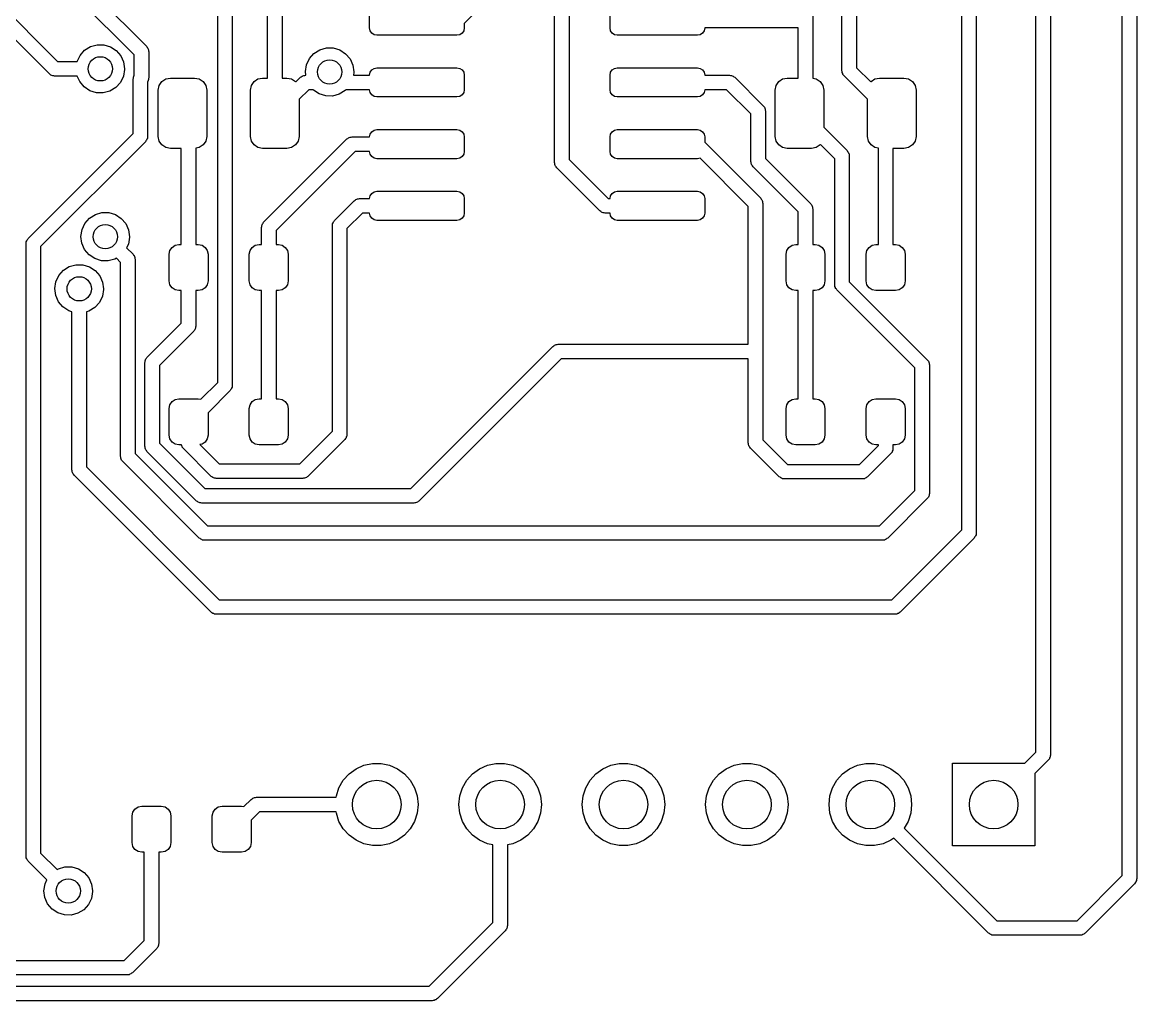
# Model space of a CAD drawing. Extents: x 108 to 192, y -153 to -46.
# Drawn here: x 169.23 to 192.17, y -133.83 to -113.7 of the extents above; entities that cross this region are included whole.
import ezdxf

# ---------------------------------------------------------------- set-up
doc = ezdxf.new("R2010")
doc.units = 0
doc.layers.add('BLACK', color=7, linetype='CONTINUOUS')

msp = doc.modelspace()

# ---------------------------------------------------------------- linework, layer by layer
at = {"layer": 'BLACK', "linetype": 'CONTINUOUS'}
for p, q in [((191.874, -131.256), (191.874, -66.8641)), ((192.174, -66.802), (192.174, -131.318)), ((190.096, -128.716), (190.096, -84.1361)), ((190.396, -84.074), (190.396, -128.778)), ((188.572, -124.144), (188.572, -109.536)), ((188.872, -109.474), (188.872, -124.206)), ((186.107, -114.695), (186.107, -110.513)), ((186.407, -110.513), (186.407, -114.633)), ((166.902, -111.446), (169.962, -114.506)), ((169.794, -114.762), (166.646, -111.614)), ((173.257, -121.108), (173.257, -111.569)), ((173.557, -111.507), (173.557, -121.17)), ((180.19, -116.586), (180.19, -112.382)), ((180.49, -112.444), (180.49, -116.524)), ((174.582, -112.855), (174.582, -114.845)), ((170.656, -113.058), (171.796, -114.198)), ((174.282, -114.845), (174.282, -112.87)), ((185.507, -112.87), (185.507, -114.85)), ((171.54, -114.366), (170.4, -113.226)), ((178.922, -113.136), (178.332, -113.726)), ((176.382, -113.815), (176.382, -113.515)), ((181.332, -113.815), (181.332, -113.515)), ((178.332, -113.726), (178.332, -113.815)), ((176.393, -113.872), (176.382, -113.815)), ((176.426, -113.921), (176.393, -113.872)), ((176.475, -113.954), (176.426, -113.921)), ((176.532, -113.965), (176.475, -113.954)), ((178.182, -113.965), (176.532, -113.965)), ((178.239, -113.954), (178.182, -113.965)), ((178.288, -113.921), (178.239, -113.954)), ((178.321, -113.872), (178.288, -113.921)), ((178.332, -113.815), (178.321, -113.872)), ((181.343, -113.872), (181.332, -113.815)), ((181.376, -113.921), (181.343, -113.872)), ((181.425, -113.954), (181.376, -113.921)), ((181.482, -113.965), (181.425, -113.954)), ((183.132, -113.965), (181.482, -113.965)), ((183.189, -113.954), (183.132, -113.965)), ((183.238, -113.921), (183.189, -113.954)), ((183.271, -113.872), (183.238, -113.921)), ((183.282, -113.815), (183.271, -113.872)), ((185.207, -113.815), (183.282, -113.815)), ((185.207, -114.845), (185.207, -113.815)), ((170.516, -114.275), (170.636, -114.199)), ((170.636, -114.199), (170.773, -114.16)), ((170.773, -114.16), (170.914, -114.161)), ((170.914, -114.161), (171.05, -114.202)), ((171.05, -114.202), (171.169, -114.279)), ((171.796, -114.198), (171.806, -114.215)), ((171.806, -114.215), (171.82, -114.229)), ((171.82, -114.229), (171.825, -114.248)), ((175.357, -114.264), (175.493, -114.225)), ((175.493, -114.225), (175.635, -114.226)), ((175.635, -114.226), (175.771, -114.267)), ((170.364, -114.506), (170.422, -114.381)), ((170.422, -114.381), (170.516, -114.275)), ((171.169, -114.279), (171.262, -114.386)), ((171.262, -114.386), (171.32, -114.515)), ((171.54, -114.784), (171.54, -114.366)), ((171.825, -114.248), (171.835, -114.265)), ((171.835, -114.265), (171.835, -114.285)), ((171.835, -114.285), (171.84, -114.304)), ((171.84, -114.304), (171.84, -114.839)), ((175.083, -114.574), (175.143, -114.446)), ((175.143, -114.446), (175.237, -114.34)), ((175.237, -114.34), (175.357, -114.264)), ((175.771, -114.267), (175.89, -114.344)), ((175.89, -114.344), (175.982, -114.451)), ((175.982, -114.451), (176.041, -114.58)), ((169.962, -114.506), (170.364, -114.506)), ((171.34, -114.668), (171.317, -114.808)), ((171.32, -114.515), (171.34, -114.656)), ((171.34, -114.656), (171.34, -114.668)), ((175.061, -114.714), (175.083, -114.574)), ((176.041, -114.58), (176.061, -114.721)), ((176.393, -114.728), (176.426, -114.679)), ((176.426, -114.679), (176.475, -114.646)), ((176.475, -114.646), (176.532, -114.635)), ((176.532, -114.635), (178.182, -114.635)), ((178.182, -114.635), (178.239, -114.646)), ((178.239, -114.646), (178.288, -114.679)), ((178.288, -114.679), (178.321, -114.728)), ((181.343, -114.728), (181.376, -114.679)), ((181.376, -114.679), (181.425, -114.646)), ((181.425, -114.646), (181.482, -114.635)), ((181.482, -114.635), (183.132, -114.635)), ((183.132, -114.635), (183.189, -114.646)), ((183.189, -114.646), (183.238, -114.679)), ((183.238, -114.679), (183.271, -114.728)), ((186.112, -114.714), (186.107, -114.695)), ((186.407, -114.633), (186.7, -114.926)), ((169.811, -114.772), (169.794, -114.762)), ((169.825, -114.786), (169.811, -114.772)), ((169.844, -114.791), (169.825, -114.786)), ((169.861, -114.8), (169.844, -114.791)), ((169.881, -114.8), (169.861, -114.8)), ((169.9, -114.806), (169.881, -114.8)), ((170.366, -114.806), (169.9, -114.806)), ((170.416, -114.92), (170.366, -114.806)), ((170.507, -115.028), (170.416, -114.92)), ((171.317, -114.808), (171.255, -114.935)), ((171.514, -114.864), (171.52, -114.845)), ((171.514, -115.987), (171.514, -114.864)), ((171.52, -114.825), (171.529, -114.808)), ((171.52, -114.845), (171.52, -114.825)), ((171.529, -114.808), (171.535, -114.789)), ((171.535, -114.789), (171.54, -114.784)), ((171.82, -114.914), (171.814, -114.919)), ((171.814, -114.919), (171.814, -116.049)), ((171.825, -114.894), (171.82, -114.914)), ((171.835, -114.877), (171.825, -114.894)), ((171.84, -114.839), (171.835, -114.858)), ((171.835, -114.858), (171.835, -114.877)), ((172.051, -114.999), (172.105, -114.918)), ((172.105, -114.918), (172.186, -114.864)), ((172.186, -114.864), (172.282, -114.845)), ((172.282, -114.845), (172.782, -114.845)), ((172.782, -114.845), (172.878, -114.864)), ((172.878, -114.864), (172.959, -114.918)), ((172.959, -114.918), (173.013, -114.999)), ((173.951, -114.999), (174.005, -114.918)), ((174.005, -114.918), (174.086, -114.864)), ((174.086, -114.864), (174.182, -114.845)), ((174.182, -114.845), (174.282, -114.845)), ((174.582, -114.845), (174.682, -114.845)), ((174.682, -114.845), (174.778, -114.864)), ((174.778, -114.864), (174.859, -114.918)), ((174.859, -114.918), (174.864, -114.926)), ((174.864, -114.926), (174.961, -114.829)), ((174.961, -114.829), (174.978, -114.819)), ((174.978, -114.819), (174.992, -114.805)), ((174.992, -114.805), (175.011, -114.8)), ((175.011, -114.8), (175.028, -114.79)), ((175.028, -114.79), (175.048, -114.79)), ((175.048, -114.79), (175.067, -114.785)), ((175.07, -114.785), (175.061, -114.714)), ((175.067, -114.785), (175.07, -114.785)), ((176.061, -114.733), (176.052, -114.785)), ((176.052, -114.785), (176.382, -114.785)), ((176.061, -114.721), (176.061, -114.733)), ((176.382, -114.785), (176.393, -114.728)), ((178.321, -114.728), (178.332, -114.785)), ((178.332, -114.785), (178.332, -115.085)), ((181.332, -114.785), (181.343, -114.728)), ((181.332, -115.085), (181.332, -114.785)), ((183.271, -114.728), (183.282, -114.785)), ((183.282, -114.785), (183.794, -114.785)), ((183.794, -114.785), (183.813, -114.79)), ((183.813, -114.79), (183.833, -114.79)), ((183.833, -114.79), (183.85, -114.8)), ((183.85, -114.8), (183.869, -114.805)), ((183.869, -114.805), (183.883, -114.819)), ((183.883, -114.819), (183.9, -114.829)), ((183.9, -114.829), (184.488, -115.417)), ((184.751, -114.999), (184.805, -114.918)), ((184.805, -114.918), (184.886, -114.864)), ((184.886, -114.864), (184.982, -114.845)), ((184.982, -114.845), (185.207, -114.845)), ((185.507, -114.85), (185.578, -114.864)), ((185.578, -114.864), (185.659, -114.918)), ((185.659, -114.918), (185.713, -114.999)), ((186.112, -114.734), (186.112, -114.714)), ((186.122, -114.751), (186.112, -114.734)), ((186.127, -114.77), (186.122, -114.751)), ((186.141, -114.784), (186.127, -114.77)), ((186.151, -114.801), (186.141, -114.784)), ((186.632, -115.282), (186.151, -114.801)), ((186.7, -114.926), (186.705, -114.918)), ((186.705, -114.918), (186.786, -114.864)), ((186.786, -114.864), (186.882, -114.845)), ((186.882, -114.845), (187.382, -114.845)), ((187.382, -114.845), (187.478, -114.864)), ((187.478, -114.864), (187.559, -114.918)), ((187.559, -114.918), (187.613, -114.999)), ((170.625, -115.107), (170.507, -115.028)), ((170.76, -115.149), (170.625, -115.107)), ((170.902, -115.152), (170.76, -115.149)), ((171.039, -115.114), (170.902, -115.152)), ((171.16, -115.04), (171.039, -115.114)), ((171.255, -114.935), (171.16, -115.04)), ((172.032, -115.095), (172.051, -114.999)), ((172.032, -116.045), (172.032, -115.095)), ((173.013, -114.999), (173.032, -115.095)), ((173.032, -115.095), (173.032, -116.045)), ((173.932, -115.095), (173.951, -114.999)), ((173.932, -116.045), (173.932, -115.095)), ((175.129, -115.085), (174.932, -115.282)), ((175.221, -115.085), (175.129, -115.085)), ((175.228, -115.093), (175.221, -115.085)), ((175.346, -115.172), (175.228, -115.093)), ((175.88, -115.105), (175.76, -115.179)), ((175.899, -115.085), (175.88, -115.105)), ((176.382, -115.085), (175.899, -115.085)), ((176.393, -115.142), (176.382, -115.085)), ((176.426, -115.191), (176.393, -115.142)), ((178.321, -115.142), (178.288, -115.191)), ((178.332, -115.085), (178.321, -115.142)), ((181.343, -115.142), (181.332, -115.085)), ((181.376, -115.191), (181.343, -115.142)), ((183.271, -115.142), (183.238, -115.191)), ((183.282, -115.085), (183.271, -115.142)), ((183.732, -115.085), (183.282, -115.085)), ((184.232, -115.585), (183.732, -115.085)), ((184.732, -115.095), (184.751, -114.999)), ((184.732, -116.045), (184.732, -115.095)), ((185.713, -114.999), (185.732, -115.095)), ((185.732, -115.095), (185.732, -115.858)), ((187.613, -114.999), (187.632, -115.095)), ((187.632, -115.095), (187.632, -116.045)), ((174.932, -115.282), (174.932, -116.045)), ((175.481, -115.214), (175.346, -115.172)), ((175.623, -115.217), (175.481, -115.214)), ((175.76, -115.179), (175.623, -115.217)), ((176.475, -115.224), (176.426, -115.191)), ((176.532, -115.235), (176.475, -115.224)), ((178.182, -115.235), (176.532, -115.235)), ((178.239, -115.224), (178.182, -115.235)), ((178.288, -115.191), (178.239, -115.224)), ((181.425, -115.224), (181.376, -115.191)), ((181.482, -115.235), (181.425, -115.224)), ((183.132, -115.235), (181.482, -115.235)), ((183.189, -115.224), (183.132, -115.235)), ((183.238, -115.191), (183.189, -115.224)), ((186.632, -116.045), (186.632, -115.282)), ((184.232, -116.564), (184.232, -115.585)), ((184.488, -115.417), (184.498, -115.434)), ((184.498, -115.434), (184.512, -115.448)), ((184.512, -115.448), (184.517, -115.467)), ((184.517, -115.467), (184.527, -115.484)), ((184.527, -115.484), (184.527, -115.504)), ((184.527, -115.504), (184.532, -115.523)), ((184.532, -115.523), (184.532, -116.502)), ((169.356, -118.145), (171.514, -115.987)), ((171.814, -116.049), (171.809, -116.068)), ((171.809, -116.068), (171.809, -116.088)), ((172.051, -116.141), (172.032, -116.045)), ((173.032, -116.045), (173.013, -116.141)), ((173.951, -116.141), (173.932, -116.045)), ((174.932, -116.045), (174.913, -116.141)), ((175.933, -116.089), (175.947, -116.075)), ((175.947, -116.075), (175.966, -116.07)), ((175.966, -116.07), (175.983, -116.06)), ((175.983, -116.06), (176.003, -116.06)), ((176.003, -116.06), (176.022, -116.055)), ((176.022, -116.055), (176.382, -116.055)), ((176.382, -116.055), (176.393, -115.998)), ((176.393, -115.998), (176.426, -115.949)), ((176.426, -115.949), (176.475, -115.916)), ((176.475, -115.916), (176.532, -115.905)), ((176.532, -115.905), (178.182, -115.905)), ((178.182, -115.905), (178.239, -115.916)), ((178.239, -115.916), (178.288, -115.949)), ((178.288, -115.949), (178.321, -115.998)), ((178.321, -115.998), (178.332, -116.055)), ((178.332, -116.055), (178.332, -116.355)), ((181.332, -116.055), (181.343, -115.998)), ((181.332, -116.355), (181.332, -116.055)), ((181.343, -115.998), (181.376, -115.949)), ((181.376, -115.949), (181.425, -115.916)), ((181.425, -115.916), (181.482, -115.905)), ((181.482, -115.905), (183.132, -115.905)), ((183.132, -115.905), (183.189, -115.916)), ((183.189, -115.916), (183.238, -115.949)), ((183.238, -115.949), (183.271, -115.998)), ((183.271, -115.998), (183.282, -116.055)), ((183.282, -116.055), (183.282, -116.166)), ((184.751, -116.141), (184.732, -116.045)), ((185.732, -115.858), (186.213, -116.339)), ((186.651, -116.141), (186.632, -116.045)), ((187.632, -116.045), (187.613, -116.141)), ((171.771, -116.155), (169.612, -118.314)), ((171.78, -116.138), (171.771, -116.155)), ((171.794, -116.124), (171.78, -116.138)), ((171.8, -116.105), (171.794, -116.124)), ((171.809, -116.088), (171.8, -116.105)), ((172.105, -116.222), (172.051, -116.141)), ((172.186, -116.276), (172.105, -116.222)), ((172.282, -116.295), (172.186, -116.276)), ((172.507, -116.295), (172.282, -116.295)), ((172.507, -118.27), (172.507, -116.295)), ((172.878, -116.276), (172.807, -116.29)), ((172.807, -116.29), (172.807, -118.27)), ((172.959, -116.222), (172.878, -116.276)), ((173.013, -116.141), (172.959, -116.222)), ((174.005, -116.222), (173.951, -116.141)), ((174.086, -116.276), (174.005, -116.222)), ((174.182, -116.295), (174.086, -116.276)), ((174.682, -116.295), (174.182, -116.295)), ((174.201, -117.814), (175.916, -116.099)), ((174.778, -116.276), (174.682, -116.295)), ((174.859, -116.222), (174.778, -116.276)), ((174.913, -116.141), (174.859, -116.222)), ((175.916, -116.099), (175.933, -116.089)), ((183.282, -116.166), (184.434, -117.318)), ((184.805, -116.222), (184.751, -116.141)), ((184.886, -116.276), (184.805, -116.222)), ((184.982, -116.295), (184.886, -116.276)), ((185.482, -116.295), (184.982, -116.295)), ((185.578, -116.276), (185.482, -116.295)), ((185.659, -116.222), (185.578, -116.276)), ((185.664, -116.214), (185.659, -116.222)), ((185.957, -116.507), (185.664, -116.214)), ((186.705, -116.222), (186.651, -116.141)), ((186.786, -116.276), (186.705, -116.222)), ((186.857, -116.29), (186.786, -116.276)), ((186.857, -118.27), (186.857, -116.29)), ((187.382, -116.295), (187.157, -116.295)), ((187.157, -116.295), (187.157, -118.27)), ((187.478, -116.276), (187.382, -116.295)), ((187.559, -116.222), (187.478, -116.276)), ((187.613, -116.141), (187.559, -116.222)), ((176.084, -116.355), (174.457, -117.982)), ((176.382, -116.355), (176.084, -116.355)), ((176.393, -116.412), (176.382, -116.355)), ((176.426, -116.461), (176.393, -116.412)), ((176.475, -116.494), (176.426, -116.461)), ((176.532, -116.505), (176.475, -116.494)), ((178.182, -116.505), (176.532, -116.505)), ((178.239, -116.494), (178.182, -116.505)), ((178.288, -116.461), (178.239, -116.494)), ((178.321, -116.412), (178.288, -116.461)), ((178.332, -116.355), (178.321, -116.412)), ((180.49, -116.524), (181.291, -117.325)), ((181.343, -116.412), (181.332, -116.355)), ((181.376, -116.461), (181.343, -116.412)), ((181.425, -116.494), (181.376, -116.461)), ((181.482, -116.505), (181.425, -116.494)), ((183.132, -116.505), (181.482, -116.505)), ((183.186, -116.494), (183.132, -116.505)), ((184.178, -117.486), (183.186, -116.494)), ((184.532, -116.502), (185.463, -117.433)), ((185.957, -119.098), (185.957, -116.507)), ((186.213, -116.339), (186.223, -116.356)), ((186.223, -116.356), (186.237, -116.37)), ((186.237, -116.37), (186.242, -116.389)), ((186.242, -116.389), (186.252, -116.406)), ((186.252, -116.406), (186.252, -116.426)), ((186.252, -116.426), (186.257, -116.445)), ((186.257, -116.445), (186.257, -119.036)), ((180.195, -116.605), (180.19, -116.586)), ((180.195, -116.625), (180.195, -116.605)), ((180.205, -116.642), (180.195, -116.625)), ((180.21, -116.661), (180.205, -116.642)), ((180.224, -116.675), (180.21, -116.661)), ((180.234, -116.692), (180.224, -116.675)), ((181.123, -117.581), (180.234, -116.692)), ((184.237, -116.583), (184.232, -116.564)), ((184.237, -116.603), (184.237, -116.583)), ((184.247, -116.62), (184.237, -116.603)), ((184.252, -116.639), (184.247, -116.62)), ((184.266, -116.653), (184.252, -116.639)), ((184.276, -116.67), (184.266, -116.653)), ((185.207, -117.601), (184.276, -116.67)), ((176.393, -117.268), (176.426, -117.219)), ((176.426, -117.219), (176.475, -117.186)), ((176.475, -117.186), (176.532, -117.175)), ((176.532, -117.175), (178.182, -117.175)), ((178.182, -117.175), (178.239, -117.186)), ((178.239, -117.186), (178.288, -117.219)), ((178.288, -117.219), (178.321, -117.268)), ((181.343, -117.268), (181.376, -117.219)), ((181.376, -117.219), (181.425, -117.186)), ((181.425, -117.186), (181.482, -117.175)), ((181.482, -117.175), (183.132, -117.175)), ((183.132, -117.175), (183.189, -117.186)), ((183.189, -117.186), (183.238, -117.219)), ((183.238, -117.219), (183.271, -117.268)), ((175.662, -117.775), (176.068, -117.369)), ((176.068, -117.369), (176.085, -117.359)), ((176.085, -117.359), (176.099, -117.345)), ((176.099, -117.345), (176.118, -117.34)), ((176.118, -117.34), (176.136, -117.33)), ((176.136, -117.33), (176.155, -117.33)), ((176.155, -117.33), (176.174, -117.325)), ((176.174, -117.325), (176.382, -117.325)), ((176.382, -117.325), (176.393, -117.268)), ((178.321, -117.268), (178.332, -117.325)), ((178.332, -117.325), (178.332, -117.625)), ((181.291, -117.325), (181.332, -117.325)), ((181.332, -117.325), (181.343, -117.268)), ((183.271, -117.268), (183.282, -117.325)), ((183.282, -117.325), (183.282, -117.625)), ((184.434, -117.318), (184.444, -117.335)), ((184.444, -117.335), (184.458, -117.349)), ((184.458, -117.349), (184.463, -117.368)), ((184.463, -117.368), (184.473, -117.385)), ((184.473, -117.385), (184.473, -117.405)), ((184.473, -117.405), (184.478, -117.424)), ((184.478, -117.424), (184.478, -122.29)), ((185.463, -117.433), (185.473, -117.45)), ((185.473, -117.45), (185.487, -117.464)), ((170.618, -117.729), (170.738, -117.654)), ((170.738, -117.654), (170.874, -117.615)), ((170.874, -117.615), (171.016, -117.615)), ((171.016, -117.615), (171.152, -117.656)), ((171.152, -117.656), (171.271, -117.733)), ((176.237, -117.625), (175.918, -117.944)), ((176.382, -117.625), (176.237, -117.625)), ((176.393, -117.682), (176.382, -117.625)), ((176.426, -117.731), (176.393, -117.682)), ((178.321, -117.682), (178.288, -117.731)), ((178.332, -117.625), (178.321, -117.682)), ((181.14, -117.591), (181.123, -117.581)), ((181.154, -117.605), (181.14, -117.591)), ((181.173, -117.61), (181.154, -117.605)), ((181.19, -117.62), (181.173, -117.61)), ((181.21, -117.62), (181.19, -117.62)), ((181.229, -117.625), (181.21, -117.62)), ((181.332, -117.625), (181.229, -117.625)), ((181.343, -117.682), (181.332, -117.625)), ((181.376, -117.731), (181.343, -117.682)), ((183.271, -117.682), (183.238, -117.731)), ((183.282, -117.625), (183.271, -117.682)), ((184.178, -120.322), (184.178, -117.486)), ((185.207, -118.27), (185.207, -117.601)), ((185.487, -117.464), (185.492, -117.483)), ((185.492, -117.483), (185.502, -117.5)), ((185.502, -117.5), (185.502, -117.52)), ((185.502, -117.52), (185.507, -117.539)), ((185.507, -117.539), (185.507, -118.27)), ((170.464, -117.964), (170.524, -117.835)), ((170.524, -117.835), (170.618, -117.729)), ((171.271, -117.733), (171.363, -117.841)), ((171.363, -117.841), (171.422, -117.97)), ((174.157, -117.92), (174.162, -117.901)), ((174.162, -117.881), (174.172, -117.864)), ((174.162, -117.901), (174.162, -117.881)), ((174.172, -117.864), (174.177, -117.845)), ((174.177, -117.845), (174.191, -117.831)), ((174.191, -117.831), (174.201, -117.814)), ((175.618, -117.881), (175.623, -117.862)), ((175.618, -122.112), (175.618, -117.881)), ((175.623, -117.843), (175.633, -117.825)), ((175.623, -117.862), (175.623, -117.843)), ((175.633, -117.825), (175.638, -117.806)), ((175.638, -117.806), (175.652, -117.792)), ((175.652, -117.792), (175.662, -117.775)), ((176.475, -117.764), (176.426, -117.731)), ((176.532, -117.775), (176.475, -117.764)), ((178.182, -117.775), (176.532, -117.775)), ((178.239, -117.764), (178.182, -117.775)), ((178.288, -117.731), (178.239, -117.764)), ((181.425, -117.764), (181.376, -117.731)), ((181.482, -117.775), (181.425, -117.764)), ((183.132, -117.775), (181.482, -117.775)), ((183.189, -117.764), (183.132, -117.775)), ((183.238, -117.731), (183.189, -117.764)), ((170.442, -118.104), (170.464, -117.964)), ((170.46, -118.244), (170.442, -118.104)), ((171.442, -118.122), (171.418, -118.262)), ((171.422, -117.97), (171.442, -118.11)), ((171.442, -118.11), (171.442, -118.122)), ((174.157, -118.27), (174.157, -117.92)), ((174.457, -117.982), (174.457, -118.27)), ((175.918, -117.944), (175.918, -122.174)), ((169.312, -118.251), (169.317, -118.232)), ((169.312, -130.854), (169.312, -118.251)), ((169.317, -118.213), (169.327, -118.195)), ((169.317, -118.232), (169.317, -118.213)), ((169.327, -118.195), (169.332, -118.176)), ((169.332, -118.176), (169.346, -118.162)), ((169.346, -118.162), (169.356, -118.145)), ((169.612, -118.314), (169.612, -130.792)), ((170.518, -118.374), (170.46, -118.244)), ((171.418, -118.262), (171.382, -118.338)), ((171.382, -118.338), (171.514, -118.469)), ((172.272, -118.393), (172.316, -118.329)), ((172.316, -118.329), (172.38, -118.285)), ((172.38, -118.285), (172.457, -118.27)), ((172.457, -118.27), (172.507, -118.27)), ((172.807, -118.27), (172.857, -118.27)), ((172.857, -118.27), (172.934, -118.285)), ((172.934, -118.285), (172.998, -118.329)), ((172.998, -118.329), (173.042, -118.393)), ((173.922, -118.393), (173.966, -118.329)), ((173.966, -118.329), (174.03, -118.285)), ((174.03, -118.285), (174.107, -118.27)), ((174.107, -118.27), (174.157, -118.27)), ((174.457, -118.27), (174.507, -118.27)), ((174.507, -118.27), (174.584, -118.285)), ((174.584, -118.285), (174.648, -118.329)), ((174.648, -118.329), (174.692, -118.393)), ((184.972, -118.393), (185.016, -118.329)), ((185.016, -118.329), (185.08, -118.285)), ((185.08, -118.285), (185.157, -118.27)), ((185.157, -118.27), (185.207, -118.27)), ((185.507, -118.27), (185.557, -118.27)), ((185.557, -118.27), (185.634, -118.285)), ((185.634, -118.285), (185.698, -118.329)), ((185.698, -118.329), (185.742, -118.393)), ((186.622, -118.393), (186.666, -118.329)), ((186.666, -118.329), (186.73, -118.285)), ((186.73, -118.285), (186.807, -118.27)), ((186.807, -118.27), (186.857, -118.27)), ((187.157, -118.27), (187.207, -118.27)), ((187.207, -118.27), (187.284, -118.285)), ((187.284, -118.285), (187.348, -118.329)), ((187.348, -118.329), (187.392, -118.393)), ((170.609, -118.483), (170.518, -118.374)), ((170.727, -118.561), (170.609, -118.483)), ((170.862, -118.604), (170.727, -118.561)), ((171.141, -118.569), (171.004, -118.606)), ((171.17, -118.551), (171.141, -118.569)), ((171.257, -118.638), (171.17, -118.551)), ((171.514, -118.469), (171.523, -118.487)), ((171.523, -118.487), (171.537, -118.5)), ((171.537, -118.5), (171.543, -118.52)), ((171.543, -118.52), (171.552, -118.537)), ((171.552, -118.537), (171.552, -118.556)), ((171.552, -118.556), (171.557, -118.575)), ((171.557, -118.575), (171.557, -122.568)), ((172.257, -118.47), (172.272, -118.393)), ((172.257, -119.02), (172.257, -118.47)), ((173.042, -118.393), (173.057, -118.47)), ((173.057, -118.47), (173.057, -119.02)), ((173.907, -118.47), (173.922, -118.393)), ((173.907, -119.02), (173.907, -118.47)), ((174.692, -118.393), (174.707, -118.47)), ((174.707, -118.47), (174.707, -119.02)), ((184.957, -118.47), (184.972, -118.393)), ((184.957, -119.02), (184.957, -118.47)), ((185.742, -118.393), (185.757, -118.47)), ((185.757, -118.47), (185.757, -119.02)), ((186.607, -118.47), (186.622, -118.393)), ((186.607, -119.02), (186.607, -118.47)), ((187.392, -118.393), (187.407, -118.47)), ((187.407, -118.47), (187.407, -119.02)), ((169.988, -118.908), (170.082, -118.802)), ((170.082, -118.802), (170.201, -118.726)), ((170.201, -118.726), (170.338, -118.687)), ((170.338, -118.687), (170.479, -118.688)), ((170.479, -118.688), (170.615, -118.729)), ((170.615, -118.729), (170.734, -118.806)), ((170.734, -118.806), (170.827, -118.913)), ((171.004, -118.606), (170.862, -118.604)), ((171.257, -122.63), (171.257, -118.638)), ((169.906, -119.177), (169.927, -119.037)), ((169.927, -119.037), (169.988, -118.908)), ((170.827, -118.913), (170.885, -119.043)), ((170.885, -119.043), (170.906, -119.183)), ((172.272, -119.097), (172.257, -119.02)), ((173.057, -119.02), (173.042, -119.097)), ((173.922, -119.097), (173.907, -119.02)), ((174.707, -119.02), (174.692, -119.097)), ((184.972, -119.097), (184.957, -119.02)), ((185.757, -119.02), (185.742, -119.097)), ((186.257, -119.036), (187.863, -120.642)), ((186.622, -119.097), (186.607, -119.02)), ((187.407, -119.02), (187.392, -119.097)), ((169.924, -119.317), (169.906, -119.177)), ((170.905, -119.195), (170.882, -119.335)), ((170.906, -119.183), (170.905, -119.195)), ((172.316, -119.161), (172.272, -119.097)), ((172.38, -119.205), (172.316, -119.161)), ((172.457, -119.22), (172.38, -119.205)), ((172.507, -119.22), (172.457, -119.22)), ((172.507, -119.889), (172.507, -119.22)), ((172.857, -119.22), (172.807, -119.22)), ((172.807, -119.22), (172.807, -119.951)), ((172.934, -119.205), (172.857, -119.22)), ((172.998, -119.161), (172.934, -119.205)), ((173.042, -119.097), (172.998, -119.161)), ((173.966, -119.161), (173.922, -119.097)), ((174.03, -119.205), (173.966, -119.161)), ((174.107, -119.22), (174.03, -119.205)), ((174.157, -119.22), (174.107, -119.22)), ((174.157, -121.445), (174.157, -119.22)), ((174.507, -119.22), (174.457, -119.22)), ((174.457, -119.22), (174.457, -121.445)), ((174.584, -119.205), (174.507, -119.22)), ((174.648, -119.161), (174.584, -119.205)), ((174.692, -119.097), (174.648, -119.161)), ((185.016, -119.161), (184.972, -119.097)), ((185.08, -119.205), (185.016, -119.161)), ((185.157, -119.22), (185.08, -119.205)), ((185.207, -119.22), (185.157, -119.22)), ((185.207, -121.445), (185.207, -119.22)), ((185.557, -119.22), (185.507, -119.22)), ((185.507, -119.22), (185.507, -121.445)), ((185.634, -119.205), (185.557, -119.22)), ((185.698, -119.161), (185.634, -119.205)), ((185.742, -119.097), (185.698, -119.161)), ((185.962, -119.117), (185.957, -119.098)), ((185.962, -119.137), (185.962, -119.117)), ((185.972, -119.154), (185.962, -119.137)), ((185.977, -119.173), (185.972, -119.154)), ((185.991, -119.187), (185.977, -119.173)), ((186.001, -119.204), (185.991, -119.187)), ((187.607, -120.81), (186.001, -119.204)), ((186.666, -119.161), (186.622, -119.097)), ((186.73, -119.205), (186.666, -119.161)), ((186.807, -119.22), (186.73, -119.205)), ((187.207, -119.22), (186.807, -119.22)), ((187.284, -119.205), (187.207, -119.22)), ((187.348, -119.161), (187.284, -119.205)), ((187.392, -119.097), (187.348, -119.161)), ((169.981, -119.447), (169.924, -119.317)), ((170.072, -119.556), (169.981, -119.447)), ((170.82, -119.462), (170.725, -119.568)), ((170.882, -119.335), (170.82, -119.462)), ((170.19, -119.634), (170.072, -119.556)), ((170.256, -119.655), (170.19, -119.634)), ((170.256, -122.908), (170.256, -119.655)), ((170.604, -119.642), (170.556, -119.655)), ((170.556, -119.655), (170.556, -122.845)), ((170.725, -119.568), (170.604, -119.642)), ((171.801, -120.595), (172.507, -119.889)), ((172.807, -119.951), (172.802, -119.97)), ((172.802, -119.97), (172.802, -119.99)), ((172.763, -120.057), (172.057, -120.763)), ((172.773, -120.04), (172.763, -120.057)), ((172.787, -120.026), (172.773, -120.04)), ((172.792, -120.007), (172.787, -120.026)), ((172.802, -119.99), (172.792, -120.007)), ((177.23, -123.294), (180.158, -120.366)), ((180.158, -120.366), (180.175, -120.356)), ((180.175, -120.356), (180.189, -120.342)), ((180.189, -120.342), (180.208, -120.337)), ((180.208, -120.337), (180.225, -120.327)), ((180.225, -120.327), (180.245, -120.327)), ((180.245, -120.327), (180.264, -120.322)), ((180.264, -120.322), (184.178, -120.322)), ((171.762, -120.662), (171.772, -120.645)), ((171.762, -120.682), (171.762, -120.662)), ((171.772, -120.645), (171.777, -120.626)), ((171.777, -120.626), (171.791, -120.612)), ((171.791, -120.612), (171.801, -120.595)), ((180.326, -120.622), (177.398, -123.55)), ((184.178, -120.622), (180.326, -120.622)), ((184.178, -122.352), (184.178, -120.622)), ((187.863, -120.642), (187.873, -120.659)), ((187.873, -120.659), (187.887, -120.673)), ((171.757, -120.701), (171.762, -120.682)), ((171.757, -122.423), (171.757, -120.701)), ((172.057, -120.763), (172.057, -122.361)), ((187.607, -123.331), (187.607, -120.81)), ((187.887, -120.673), (187.892, -120.692)), ((187.892, -120.692), (187.902, -120.709)), ((187.902, -120.709), (187.902, -120.729)), ((187.902, -120.729), (187.907, -120.748)), ((187.907, -120.748), (187.907, -123.393)), ((172.909, -121.455), (173.257, -121.108)), ((173.513, -121.276), (173.057, -121.732)), ((173.523, -121.259), (173.513, -121.276)), ((173.537, -121.245), (173.523, -121.259)), ((173.542, -121.226), (173.537, -121.245)), ((173.552, -121.209), (173.542, -121.226)), ((173.557, -121.17), (173.552, -121.189)), ((173.552, -121.189), (173.552, -121.209)), ((172.257, -121.645), (172.272, -121.568)), ((172.272, -121.568), (172.316, -121.504)), ((172.316, -121.504), (172.38, -121.46)), ((172.38, -121.46), (172.457, -121.445)), ((172.457, -121.445), (172.857, -121.445)), ((172.857, -121.445), (172.909, -121.455)), ((173.907, -121.645), (173.922, -121.568)), ((173.922, -121.568), (173.966, -121.504)), ((173.966, -121.504), (174.03, -121.46)), ((174.03, -121.46), (174.107, -121.445)), ((174.107, -121.445), (174.157, -121.445)), ((174.457, -121.445), (174.507, -121.445)), ((174.507, -121.445), (174.584, -121.46)), ((174.584, -121.46), (174.648, -121.504)), ((174.648, -121.504), (174.692, -121.568)), ((174.692, -121.568), (174.707, -121.645)), ((184.957, -121.645), (184.972, -121.568)), ((184.972, -121.568), (185.016, -121.504)), ((185.016, -121.504), (185.08, -121.46)), ((185.08, -121.46), (185.157, -121.445)), ((185.157, -121.445), (185.207, -121.445)), ((185.507, -121.445), (185.557, -121.445)), ((185.557, -121.445), (185.634, -121.46)), ((185.634, -121.46), (185.698, -121.504)), ((185.698, -121.504), (185.742, -121.568)), ((185.742, -121.568), (185.757, -121.645)), ((186.607, -121.645), (186.622, -121.568)), ((186.622, -121.568), (186.666, -121.504)), ((186.666, -121.504), (186.73, -121.46)), ((186.73, -121.46), (186.807, -121.445)), ((186.807, -121.445), (187.207, -121.445)), ((187.207, -121.445), (187.284, -121.46)), ((187.284, -121.46), (187.348, -121.504)), ((187.348, -121.504), (187.392, -121.568)), ((187.392, -121.568), (187.407, -121.645)), ((172.257, -122.195), (172.257, -121.645)), ((173.057, -121.732), (173.057, -122.195)), ((173.907, -122.195), (173.907, -121.645)), ((174.707, -121.645), (174.707, -122.195)), ((184.957, -122.195), (184.957, -121.645)), ((185.757, -121.645), (185.757, -122.195)), ((186.607, -122.195), (186.607, -121.645)), ((187.407, -121.645), (187.407, -122.195)), ((172.272, -122.272), (172.257, -122.195)), ((173.057, -122.195), (173.042, -122.272)), ((173.922, -122.272), (173.907, -122.195)), ((174.707, -122.195), (174.692, -122.272)), ((174.944, -122.786), (175.618, -122.112)), ((175.884, -122.263), (175.874, -122.28)), ((175.898, -122.249), (175.884, -122.263)), ((175.903, -122.23), (175.898, -122.249)), ((175.913, -122.213), (175.903, -122.23)), ((175.918, -122.174), (175.913, -122.193)), ((175.913, -122.193), (175.913, -122.213)), ((184.972, -122.272), (184.957, -122.195)), ((185.757, -122.195), (185.742, -122.272)), ((186.622, -122.272), (186.607, -122.195)), ((187.407, -122.195), (187.392, -122.272)), ((171.762, -122.442), (171.757, -122.423)), ((171.762, -122.462), (171.762, -122.442)), ((171.772, -122.479), (171.762, -122.462)), ((171.777, -122.498), (171.772, -122.479)), ((171.791, -122.512), (171.777, -122.498)), ((172.057, -122.361), (172.99, -123.294)), ((172.316, -122.336), (172.272, -122.272)), ((172.38, -122.38), (172.316, -122.336)), ((172.457, -122.395), (172.38, -122.38)), ((172.512, -122.395), (172.457, -122.395)), ((172.512, -122.404), (172.512, -122.395)), ((172.522, -122.421), (172.512, -122.404)), ((172.527, -122.44), (172.522, -122.421)), ((172.541, -122.454), (172.527, -122.44)), ((172.551, -122.471), (172.541, -122.454)), ((173.122, -123.042), (172.551, -122.471)), ((172.934, -122.38), (172.892, -122.388)), ((172.892, -122.388), (173.29, -122.786)), ((172.998, -122.336), (172.934, -122.38)), ((173.042, -122.272), (172.998, -122.336)), ((173.966, -122.336), (173.922, -122.272)), ((174.03, -122.38), (173.966, -122.336)), ((174.107, -122.395), (174.03, -122.38)), ((174.507, -122.395), (174.107, -122.395)), ((174.584, -122.38), (174.507, -122.395)), ((174.648, -122.336), (174.584, -122.38)), ((174.692, -122.272), (174.648, -122.336)), ((175.874, -122.28), (175.112, -123.042)), ((184.183, -122.371), (184.178, -122.352)), ((184.183, -122.391), (184.183, -122.371)), ((184.193, -122.408), (184.183, -122.391)), ((184.198, -122.427), (184.193, -122.408)), ((184.212, -122.441), (184.198, -122.427)), ((184.222, -122.458), (184.212, -122.441)), ((184.814, -123.051), (184.222, -122.458)), ((184.478, -122.29), (184.983, -122.794)), ((185.016, -122.336), (184.972, -122.272)), ((185.08, -122.38), (185.016, -122.336)), ((185.157, -122.395), (185.08, -122.38)), ((185.557, -122.395), (185.157, -122.395)), ((185.634, -122.38), (185.557, -122.395)), ((185.698, -122.336), (185.634, -122.38)), ((185.742, -122.272), (185.698, -122.336)), ((186.467, -122.794), (186.857, -122.404)), ((186.666, -122.336), (186.622, -122.272)), ((186.73, -122.38), (186.666, -122.336)), ((186.807, -122.395), (186.73, -122.38)), ((186.857, -122.395), (186.807, -122.395)), ((186.857, -122.404), (186.857, -122.395)), ((187.157, -122.466), (187.152, -122.485)), ((187.152, -122.485), (187.152, -122.505)), ((187.207, -122.395), (187.157, -122.395)), ((187.157, -122.395), (187.157, -122.466)), ((187.284, -122.38), (187.207, -122.395)), ((187.348, -122.336), (187.284, -122.38)), ((187.392, -122.272), (187.348, -122.336)), ((171.263, -122.649), (171.257, -122.63)), ((171.263, -122.669), (171.263, -122.649)), ((171.272, -122.686), (171.263, -122.669)), ((171.278, -122.705), (171.272, -122.686)), ((171.292, -122.719), (171.278, -122.705)), ((171.301, -122.736), (171.292, -122.719)), ((171.557, -122.568), (173.046, -124.056)), ((171.801, -122.529), (171.791, -122.512)), ((172.822, -123.55), (171.801, -122.529)), ((187.113, -122.572), (186.635, -123.051)), ((187.123, -122.555), (187.113, -122.572)), ((187.137, -122.541), (187.123, -122.555)), ((187.142, -122.522), (187.137, -122.541)), ((187.152, -122.505), (187.142, -122.522)), ((170.261, -122.927), (170.256, -122.908)), ((170.261, -122.946), (170.261, -122.927)), ((170.271, -122.963), (170.261, -122.946)), ((170.556, -122.845), (173.29, -125.58)), ((172.878, -124.312), (171.301, -122.736)), ((173.29, -122.786), (174.944, -122.786)), ((184.983, -122.794), (186.467, -122.794)), ((170.276, -122.983), (170.271, -122.963)), ((170.29, -122.997), (170.276, -122.983)), ((170.299, -123.014), (170.29, -122.997)), ((173.122, -125.836), (170.299, -123.014)), ((173.139, -123.052), (173.122, -123.042)), ((173.153, -123.066), (173.139, -123.052)), ((173.172, -123.071), (173.153, -123.066)), ((173.189, -123.081), (173.172, -123.071)), ((173.209, -123.081), (173.189, -123.081)), ((173.228, -123.086), (173.209, -123.081)), ((175.006, -123.086), (173.228, -123.086)), ((175.025, -123.081), (175.006, -123.086)), ((175.045, -123.081), (175.025, -123.081)), ((175.062, -123.071), (175.045, -123.081)), ((175.081, -123.066), (175.062, -123.071)), ((175.095, -123.052), (175.081, -123.066)), ((175.112, -123.042), (175.095, -123.052)), ((184.832, -123.06), (184.814, -123.051)), ((184.845, -123.074), (184.832, -123.06)), ((184.865, -123.08), (184.845, -123.074)), ((184.882, -123.089), (184.865, -123.08)), ((184.901, -123.089), (184.882, -123.089)), ((184.92, -123.094), (184.901, -123.089)), ((186.529, -123.094), (184.92, -123.094)), ((186.548, -123.089), (186.529, -123.094)), ((186.568, -123.089), (186.548, -123.089)), ((186.585, -123.08), (186.568, -123.089)), ((186.604, -123.074), (186.585, -123.08)), ((186.618, -123.06), (186.604, -123.074)), ((186.635, -123.051), (186.618, -123.06)), ((172.99, -123.294), (177.23, -123.294)), ((186.882, -124.056), (187.607, -123.331)), ((187.907, -123.393), (187.902, -123.412)), ((187.902, -123.412), (187.902, -123.432)), ((172.839, -123.56), (172.822, -123.55)), ((172.853, -123.574), (172.839, -123.56)), ((172.872, -123.579), (172.853, -123.574)), ((172.889, -123.589), (172.872, -123.579)), ((172.909, -123.589), (172.889, -123.589)), ((172.928, -123.594), (172.909, -123.589)), ((177.292, -123.594), (172.928, -123.594)), ((177.311, -123.589), (177.292, -123.594)), ((177.331, -123.589), (177.311, -123.589)), ((177.348, -123.579), (177.331, -123.589)), ((177.367, -123.574), (177.348, -123.579)), ((177.381, -123.56), (177.367, -123.574)), ((177.398, -123.55), (177.381, -123.56)), ((187.863, -123.499), (187.05, -124.312)), ((187.873, -123.482), (187.863, -123.499)), ((187.887, -123.468), (187.873, -123.482)), ((187.892, -123.449), (187.887, -123.468)), ((187.902, -123.432), (187.892, -123.449)), ((173.046, -124.056), (186.882, -124.056)), ((172.895, -124.322), (172.878, -124.312)), ((172.909, -124.336), (172.895, -124.322)), ((187.033, -124.322), (187.019, -124.336)), ((187.05, -124.312), (187.033, -124.322)), ((187.136, -125.58), (188.572, -124.144)), ((188.828, -124.312), (187.304, -125.836)), ((188.838, -124.295), (188.828, -124.312)), ((188.852, -124.281), (188.838, -124.295)), ((188.857, -124.262), (188.852, -124.281)), ((188.867, -124.245), (188.857, -124.262)), ((188.872, -124.206), (188.867, -124.225)), ((188.867, -124.225), (188.867, -124.245)), ((172.928, -124.341), (172.909, -124.336)), ((172.945, -124.351), (172.928, -124.341)), ((172.965, -124.351), (172.945, -124.351)), ((172.984, -124.356), (172.965, -124.351)), ((186.944, -124.356), (172.984, -124.356)), ((186.963, -124.351), (186.944, -124.356)), ((186.983, -124.351), (186.963, -124.351)), ((187, -124.341), (186.983, -124.351)), ((187.019, -124.336), (187, -124.341)), ((173.29, -125.58), (187.136, -125.58)), ((173.139, -125.846), (173.122, -125.836)), ((173.153, -125.86), (173.139, -125.846)), ((173.172, -125.865), (173.153, -125.86)), ((173.189, -125.875), (173.172, -125.865)), ((173.209, -125.875), (173.189, -125.875)), ((173.228, -125.88), (173.209, -125.875)), ((187.198, -125.88), (173.228, -125.88)), ((187.217, -125.875), (187.198, -125.88)), ((187.237, -125.875), (187.217, -125.875)), ((187.254, -125.865), (187.237, -125.875)), ((187.273, -125.86), (187.254, -125.865)), ((187.287, -125.846), (187.273, -125.86)), ((187.304, -125.836), (187.287, -125.846)), ((189.868, -128.944), (190.096, -128.716)), ((190.352, -128.884), (190.08, -129.156)), ((190.362, -128.867), (190.352, -128.884)), ((190.376, -128.853), (190.362, -128.867)), ((190.381, -128.834), (190.376, -128.853)), ((190.391, -128.817), (190.381, -128.834)), ((190.396, -128.778), (190.391, -128.797)), ((190.391, -128.797), (190.391, -128.817)), ((175.961, -129.162), (176.105, -129.058)), ((176.105, -129.058), (176.267, -128.986)), ((176.267, -128.986), (176.441, -128.949)), ((176.441, -128.949), (176.619, -128.949)), ((176.619, -128.949), (176.793, -128.986)), ((176.793, -128.986), (176.955, -129.058)), ((176.955, -129.058), (177.099, -129.162)), ((178.501, -129.162), (178.645, -129.058)), ((178.645, -129.058), (178.807, -128.986)), ((178.807, -128.986), (178.981, -128.949)), ((178.981, -128.949), (179.159, -128.949)), ((179.159, -128.949), (179.333, -128.986)), ((179.333, -128.986), (179.495, -129.058)), ((179.495, -129.058), (179.639, -129.162)), ((181.041, -129.162), (181.185, -129.058)), ((181.185, -129.058), (181.347, -128.986)), ((181.347, -128.986), (181.521, -128.949)), ((181.521, -128.949), (181.699, -128.949)), ((181.699, -128.949), (181.873, -128.986)), ((181.873, -128.986), (182.035, -129.058)), ((182.035, -129.058), (182.179, -129.162)), ((183.581, -129.162), (183.725, -129.058)), ((183.725, -129.058), (183.887, -128.986)), ((183.887, -128.986), (184.061, -128.949)), ((184.061, -128.949), (184.239, -128.949)), ((184.239, -128.949), (184.413, -128.986)), ((184.413, -128.986), (184.575, -129.058)), ((184.575, -129.058), (184.719, -129.162)), ((186.121, -129.162), (186.265, -129.058)), ((186.265, -129.058), (186.427, -128.986)), ((186.427, -128.986), (186.601, -128.949)), ((186.601, -128.949), (186.779, -128.949)), ((186.779, -128.949), (186.953, -128.986)), ((186.953, -128.986), (187.115, -129.058)), ((187.115, -129.058), (187.259, -129.162)), ((188.38, -130.644), (188.38, -128.944)), ((188.38, -128.944), (189.868, -128.944)), ((175.753, -129.448), (175.842, -129.294)), ((175.842, -129.294), (175.961, -129.162)), ((177.099, -129.162), (177.218, -129.294)), ((177.218, -129.294), (177.307, -129.448)), ((178.293, -129.448), (178.382, -129.294)), ((178.382, -129.294), (178.501, -129.162)), ((179.639, -129.162), (179.758, -129.294)), ((179.758, -129.294), (179.847, -129.448)), ((180.833, -129.448), (180.922, -129.294)), ((180.922, -129.294), (181.041, -129.162)), ((182.179, -129.162), (182.298, -129.294)), ((182.298, -129.294), (182.387, -129.448)), ((183.373, -129.448), (183.462, -129.294)), ((183.462, -129.294), (183.581, -129.162)), ((184.719, -129.162), (184.838, -129.294)), ((184.838, -129.294), (184.927, -129.448)), ((185.913, -129.448), (186.002, -129.294)), ((186.002, -129.294), (186.121, -129.162)), ((187.259, -129.162), (187.378, -129.294)), ((187.378, -129.294), (187.467, -129.448)), ((190.08, -129.156), (190.08, -130.644)), ((175.699, -129.617), (175.753, -129.448)), ((177.307, -129.448), (177.361, -129.617)), ((178.239, -129.617), (178.293, -129.448)), ((179.847, -129.448), (179.901, -129.617)), ((180.779, -129.617), (180.833, -129.448)), ((182.387, -129.448), (182.441, -129.617)), ((183.319, -129.617), (183.373, -129.448)), ((184.927, -129.448), (184.981, -129.617)), ((185.859, -129.617), (185.913, -129.448)), ((187.467, -129.448), (187.521, -129.617)), ((171.618, -129.842), (171.695, -129.827)), ((171.695, -129.827), (172.095, -129.827)), ((172.095, -129.827), (172.172, -129.842)), ((173.268, -129.842), (173.345, -129.827)), ((173.345, -129.827), (173.745, -129.827)), ((173.745, -129.827), (173.797, -129.837)), ((173.797, -129.837), (173.947, -129.688)), ((173.947, -129.688), (173.964, -129.678)), ((173.964, -129.678), (173.978, -129.664)), ((173.978, -129.664), (173.997, -129.659)), ((173.997, -129.659), (174.014, -129.649)), ((174.014, -129.649), (174.034, -129.649)), ((174.034, -129.649), (174.053, -129.644)), ((174.053, -129.644), (175.696, -129.644)), ((175.696, -129.644), (175.699, -129.617)), ((177.361, -129.617), (177.38, -129.794)), ((177.38, -129.794), (177.361, -129.971)), ((178.22, -129.794), (178.239, -129.617)), ((178.239, -129.971), (178.22, -129.794)), ((179.901, -129.617), (179.92, -129.794)), ((179.92, -129.794), (179.901, -129.971)), ((180.76, -129.794), (180.779, -129.617)), ((180.779, -129.971), (180.76, -129.794)), ((182.441, -129.617), (182.46, -129.794)), ((182.46, -129.794), (182.441, -129.971)), ((183.3, -129.794), (183.319, -129.617)), ((183.319, -129.971), (183.3, -129.794)), ((184.981, -129.617), (185, -129.794)), ((185, -129.794), (184.981, -129.971)), ((185.84, -129.794), (185.859, -129.617)), ((185.859, -129.971), (185.84, -129.794)), ((187.521, -129.617), (187.54, -129.794)), ((187.54, -129.794), (187.521, -129.971)), ((171.495, -130.027), (171.51, -129.95)), ((171.495, -130.577), (171.495, -130.027)), ((171.51, -129.95), (171.554, -129.886)), ((171.554, -129.886), (171.618, -129.842)), ((172.172, -129.842), (172.236, -129.886)), ((172.236, -129.886), (172.28, -129.95)), ((172.28, -129.95), (172.295, -130.027)), ((172.295, -130.027), (172.295, -130.577)), ((173.145, -130.027), (173.16, -129.95)), ((173.145, -130.577), (173.145, -130.027)), ((173.16, -129.95), (173.204, -129.886)), ((173.204, -129.886), (173.268, -129.842)), ((174.115, -129.944), (173.945, -130.114)), ((175.696, -129.944), (174.115, -129.944)), ((175.699, -129.971), (175.696, -129.944)), ((175.753, -130.14), (175.699, -129.971)), ((177.361, -129.971), (177.307, -130.14)), ((178.293, -130.14), (178.239, -129.971)), ((179.901, -129.971), (179.847, -130.14)), ((180.833, -130.14), (180.779, -129.971)), ((182.441, -129.971), (182.387, -130.14)), ((183.373, -130.14), (183.319, -129.971)), ((184.981, -129.971), (184.927, -130.14)), ((185.913, -130.14), (185.859, -129.971)), ((187.521, -129.971), (187.467, -130.14)), ((173.945, -130.114), (173.945, -130.577)), ((175.842, -130.294), (175.753, -130.14)), ((175.961, -130.426), (175.842, -130.294)), ((177.218, -130.294), (177.099, -130.426)), ((177.307, -130.14), (177.218, -130.294)), ((178.382, -130.294), (178.293, -130.14)), ((178.501, -130.426), (178.382, -130.294)), ((179.758, -130.294), (179.639, -130.426)), ((179.847, -130.14), (179.758, -130.294)), ((180.922, -130.294), (180.833, -130.14)), ((181.041, -130.426), (180.922, -130.294)), ((182.298, -130.294), (182.179, -130.426)), ((182.387, -130.14), (182.298, -130.294)), ((183.462, -130.294), (183.373, -130.14)), ((183.581, -130.426), (183.462, -130.294)), ((184.838, -130.294), (184.719, -130.426)), ((184.927, -130.14), (184.838, -130.294)), ((186.002, -130.294), (185.913, -130.14)), ((186.121, -130.426), (186.002, -130.294)), ((187.467, -130.14), (187.386, -130.278)), ((187.386, -130.278), (189.292, -132.184)), ((176.105, -130.53), (175.961, -130.426)), ((177.099, -130.426), (176.955, -130.53)), ((178.645, -130.53), (178.501, -130.426)), ((179.639, -130.426), (179.495, -130.53)), ((181.185, -130.53), (181.041, -130.426)), ((182.179, -130.426), (182.035, -130.53)), ((183.725, -130.53), (183.581, -130.426)), ((184.719, -130.426), (184.575, -130.53)), ((186.265, -130.53), (186.121, -130.426)), ((187.172, -130.488), (187.115, -130.53)), ((189.124, -132.44), (187.172, -130.488)), ((171.51, -130.654), (171.495, -130.577)), ((171.554, -130.718), (171.51, -130.654)), ((171.618, -130.762), (171.554, -130.718)), ((172.236, -130.718), (172.172, -130.762)), ((172.28, -130.654), (172.236, -130.718)), ((172.295, -130.577), (172.28, -130.654)), ((173.16, -130.654), (173.145, -130.577)), ((173.204, -130.718), (173.16, -130.654)), ((173.268, -130.762), (173.204, -130.718)), ((173.886, -130.718), (173.822, -130.762)), ((173.93, -130.654), (173.886, -130.718)), ((173.945, -130.577), (173.93, -130.654)), ((176.267, -130.602), (176.105, -130.53)), ((176.441, -130.639), (176.267, -130.602)), ((176.619, -130.639), (176.441, -130.639)), ((176.793, -130.602), (176.619, -130.639)), ((176.955, -130.53), (176.793, -130.602)), ((178.807, -130.602), (178.645, -130.53)), ((178.92, -130.626), (178.807, -130.602)), ((178.92, -132.221), (178.92, -130.626)), ((179.333, -130.602), (179.22, -130.626)), ((179.22, -130.626), (179.22, -132.283)), ((179.495, -130.53), (179.333, -130.602)), ((181.347, -130.602), (181.185, -130.53)), ((181.521, -130.639), (181.347, -130.602)), ((181.699, -130.639), (181.521, -130.639)), ((181.873, -130.602), (181.699, -130.639)), ((182.035, -130.53), (181.873, -130.602)), ((183.887, -130.602), (183.725, -130.53)), ((184.061, -130.639), (183.887, -130.602)), ((184.239, -130.639), (184.061, -130.639)), ((184.413, -130.602), (184.239, -130.639)), ((184.575, -130.53), (184.413, -130.602)), ((186.427, -130.602), (186.265, -130.53)), ((186.601, -130.639), (186.427, -130.602)), ((186.779, -130.639), (186.601, -130.639)), ((186.953, -130.602), (186.779, -130.639)), ((187.115, -130.53), (186.953, -130.602)), ((190.08, -130.644), (188.38, -130.644)), ((169.317, -130.873), (169.312, -130.854)), ((169.317, -130.893), (169.317, -130.873)), ((169.327, -130.91), (169.317, -130.893)), ((169.332, -130.929), (169.327, -130.91)), ((169.346, -130.943), (169.332, -130.929)), ((169.356, -130.96), (169.346, -130.943)), ((169.74, -131.344), (169.356, -130.96)), ((169.612, -130.792), (169.951, -131.131)), ((171.695, -130.777), (171.618, -130.762)), ((171.745, -130.777), (171.695, -130.777)), ((171.745, -132.589), (171.745, -130.777)), ((172.095, -130.777), (172.045, -130.777)), ((172.045, -130.777), (172.045, -132.651)), ((172.172, -130.762), (172.095, -130.777)), ((173.345, -130.777), (173.268, -130.762)), ((173.745, -130.777), (173.345, -130.777)), ((173.822, -130.762), (173.745, -130.777)), ((169.951, -131.131), (169.976, -131.116)), ((169.976, -131.116), (170.112, -131.077)), ((170.112, -131.077), (170.254, -131.077)), ((170.254, -131.077), (170.39, -131.118)), ((170.39, -131.118), (170.509, -131.195)), ((170.509, -131.195), (170.601, -131.303)), ((169.68, -131.566), (169.702, -131.426)), ((169.702, -131.426), (169.74, -131.344)), ((170.601, -131.303), (170.66, -131.432)), ((170.66, -131.432), (170.68, -131.572)), ((190.946, -132.184), (191.874, -131.256)), ((192.13, -131.424), (191.114, -132.44)), ((192.14, -131.407), (192.13, -131.424)), ((192.154, -131.393), (192.14, -131.407)), ((192.159, -131.374), (192.154, -131.393)), ((192.169, -131.357), (192.159, -131.374)), ((192.174, -131.318), (192.169, -131.337)), ((192.169, -131.337), (192.169, -131.357)), ((169.698, -131.706), (169.68, -131.566)), ((170.68, -131.584), (170.656, -131.724)), ((170.68, -131.572), (170.68, -131.584)), ((169.756, -131.836), (169.698, -131.706)), ((169.847, -131.945), (169.756, -131.836)), ((170.595, -131.852), (170.499, -131.957)), ((170.656, -131.724), (170.595, -131.852)), ((169.965, -132.023), (169.847, -131.945)), ((170.1, -132.066), (169.965, -132.023)), ((170.242, -132.068), (170.1, -132.066)), ((170.379, -132.031), (170.242, -132.068)), ((170.499, -131.957), (170.379, -132.031)), ((177.611, -133.53), (178.92, -132.221)), ((179.2, -132.358), (179.186, -132.372)), ((179.205, -132.339), (179.2, -132.358)), ((179.215, -132.322), (179.205, -132.339)), ((179.22, -132.283), (179.215, -132.302)), ((179.215, -132.302), (179.215, -132.322)), ((189.292, -132.184), (190.946, -132.184)), ((171.333, -133.001), (171.745, -132.589)), ((179.176, -132.389), (177.779, -133.786)), ((179.186, -132.372), (179.176, -132.389)), ((189.141, -132.45), (189.124, -132.44)), ((189.155, -132.464), (189.141, -132.45)), ((189.174, -132.469), (189.155, -132.464)), ((189.191, -132.479), (189.174, -132.469)), ((189.211, -132.479), (189.191, -132.479)), ((189.23, -132.484), (189.211, -132.479)), ((191.008, -132.484), (189.23, -132.484)), ((191.027, -132.479), (191.008, -132.484)), ((191.047, -132.479), (191.027, -132.479)), ((191.064, -132.469), (191.047, -132.479)), ((191.083, -132.464), (191.064, -132.469)), ((191.097, -132.45), (191.083, -132.464)), ((191.114, -132.44), (191.097, -132.45)), ((172.001, -132.757), (171.502, -133.257)), ((172.011, -132.74), (172.001, -132.757)), ((172.025, -132.726), (172.011, -132.74)), ((172.03, -132.707), (172.025, -132.726)), ((172.04, -132.69), (172.03, -132.707)), ((172.045, -132.651), (172.04, -132.67)), ((172.04, -132.67), (172.04, -132.69)), ((143.228, -133.001), (171.333, -133.001)), ((171.47, -133.28), (171.451, -133.286)), ((171.484, -133.266), (171.47, -133.28)), ((171.502, -133.257), (171.484, -133.266)), ((171.395, -133.301), (143.166, -133.301)), ((171.415, -133.295), (171.395, -133.301)), ((171.434, -133.295), (171.415, -133.295)), ((171.451, -133.286), (171.434, -133.295)), ((138.532, -133.53), (177.611, -133.53)), ((177.673, -133.83), (138.594, -133.83)), ((177.692, -133.825), (177.673, -133.83)), ((177.712, -133.825), (177.692, -133.825)), ((177.729, -133.815), (177.712, -133.825)), ((177.748, -133.81), (177.729, -133.815)), ((177.762, -133.796), (177.748, -133.81)), ((177.779, -133.786), (177.762, -133.796))]:
    msp.add_line(p, q, dxfattribs=at)
at = {"layer": 'BLACK'}
for centre, radius in [((170.84, -114.656), 0.25), ((175.561, -114.721), 0.25), ((170.942, -118.11), 0.25), ((170.406, -119.183), 0.25), ((176.53, -129.794), 0.5), ((179.07, -129.794), 0.5), ((181.61, -129.794), 0.5), ((184.15, -129.794), 0.5), ((186.69, -129.794), 0.5), ((189.23, -129.794), 0.5), ((170.18, -131.572), 0.25)]:
    msp.add_circle(centre, radius, dxfattribs=at)

doc.saveas('drawing.dxf')
